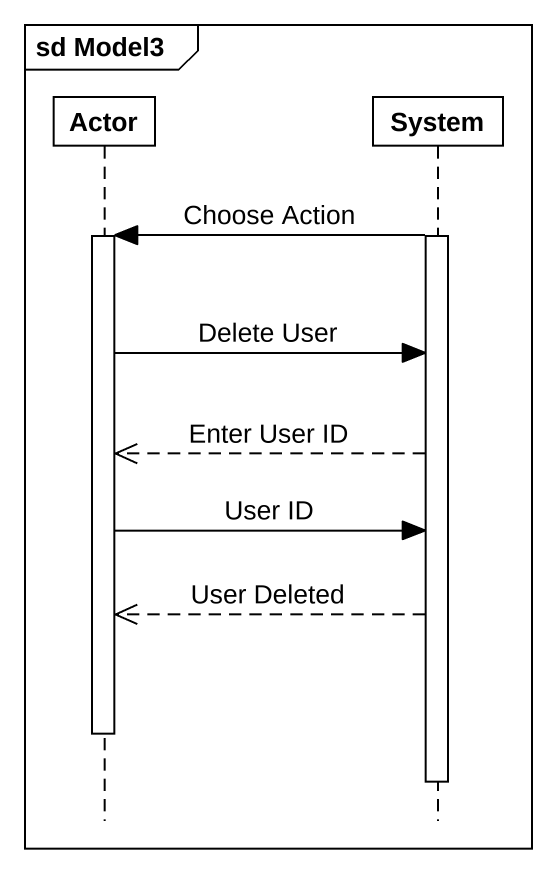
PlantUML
@startuml
mainframe sd Model3
hide footbox
participant "Actor" as Actor_
participant System

activate System
System -> Actor_ : Choose Action
activate Actor_
Actor_ -> System : Delete User
System -->> Actor_ : Enter User ID
Actor_ -> System : User ID
System -->> Actor_ : User Deleted
deactivate Actor_
deactivate System
@enduml
